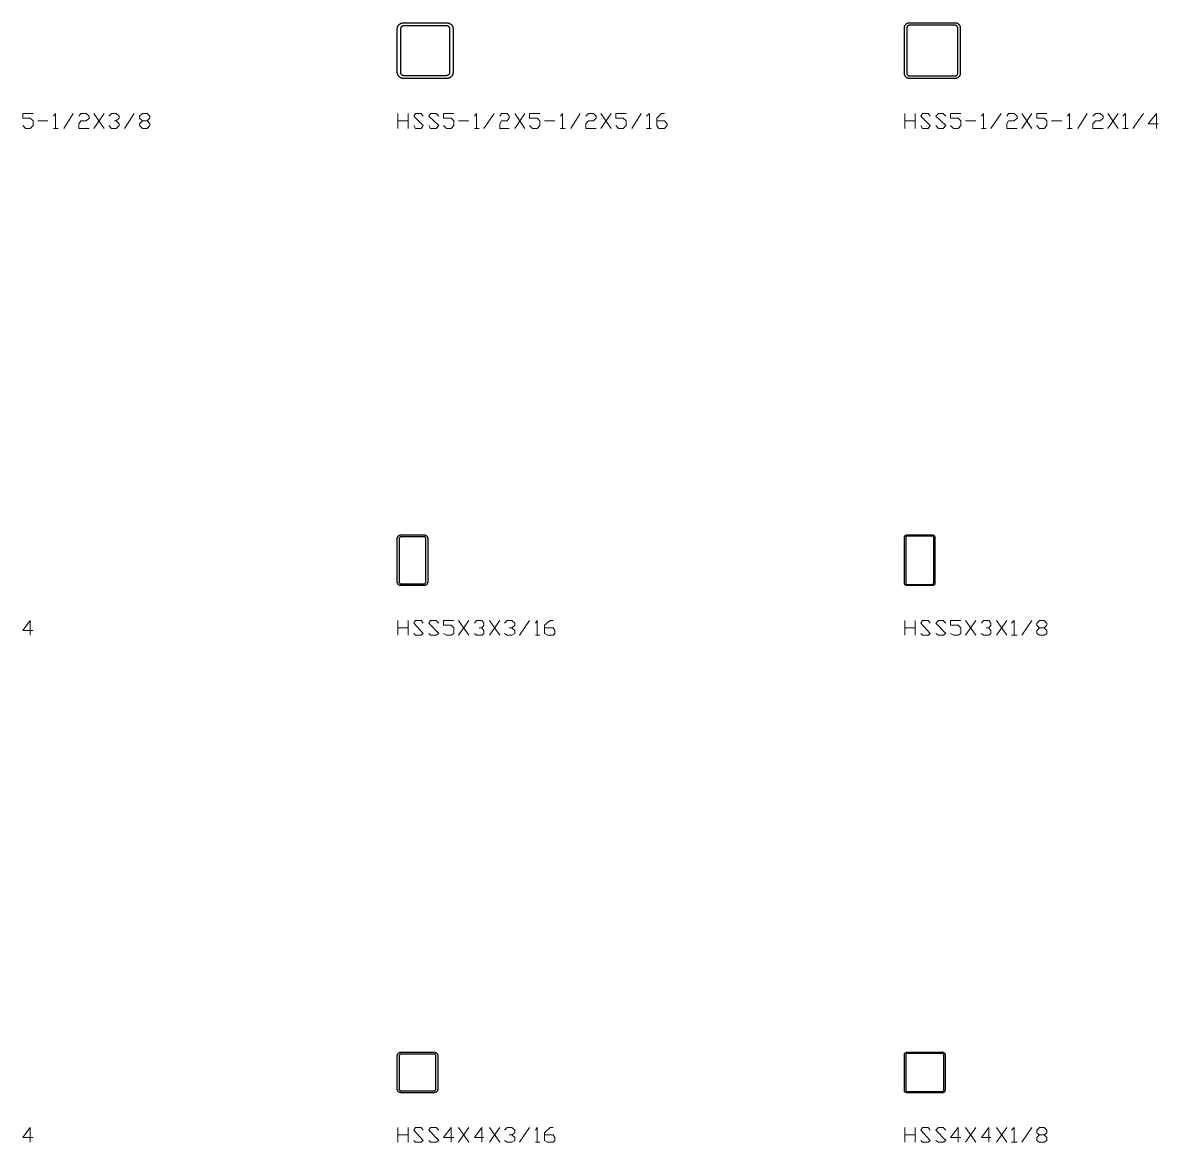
# Model space of a CAD drawing. Header units: inches. Extents: x 0 to 975, y -1305 to 34.
# Drawn here: x 363.1 to 475, y -1104.9 to -994.5 of the extents above; entities that cross this region are included whole.
import ezdxf

# ---------------------------------------------------------------- set-up
doc = ezdxf.new("R2010")
doc.units = ezdxf.units.IN
doc.header["$MEASUREMENT"] = 0
doc.layers.add('AISC_STEEL', color=7, linetype='Continuous')

msp = doc.modelspace()

# ---------------------------------------------------------------- linework, layer by layer
at = {"color": 3, "lineweight": 0}
for p, q in [((364.55, -1004.18), (365.56, -1004.18)), ((367.13, -1004.92), (368.05, -1003.44)), ((370.08, -1003.44), (371.1, -1004.92)), ((370.08, -1004.92), (371.1, -1003.44)), ((373.12, -1004.92), (374.05, -1003.44)), ((400.05, -1004.92), (400.05, -1003.44)), ((400.05, -1004.18), (401.07, -1004.18)), ((401.07, -1003.44), (401.07, -1004.92)), ((406.05, -1004.18), (407.06, -1004.18)), ((408.54, -1004.92), (409.55, -1003.44)), ((411.58, -1003.44), (412.59, -1004.92)), ((411.58, -1004.92), (412.59, -1003.44)), ((414.53, -1004.18), (415.54, -1004.18)), ((417.11, -1004.92), (418.03, -1003.44)), ((420.06, -1003.44), (421.08, -1004.92)), ((420.06, -1004.92), (421.08, -1003.44)), ((423.11, -1004.92), (424.03, -1003.44)), ((450.03, -1004.92), (450.03, -1003.44)), ((450.03, -1004.18), (451.05, -1004.18)), ((451.05, -1003.44), (451.05, -1004.92)), ((456.03, -1004.18), (457.04, -1004.18)), ((458.52, -1004.92), (459.53, -1003.44)), ((461.56, -1003.44), (462.57, -1004.92)), ((461.56, -1004.92), (462.57, -1003.44)), ((464.51, -1004.18), (465.53, -1004.18)), ((467.09, -1004.92), (468.02, -1003.44)), ((470.04, -1003.44), (471.06, -1004.92)), ((470.04, -1004.92), (471.06, -1003.44)), ((472.53, -1004.92), (473.55, -1003.44)), ((366.12, -1004.92), (366.58, -1004.92)), ((407.61, -1004.92), (408.07, -1004.92)), ((416.1, -1004.92), (416.56, -1004.92)), ((424.58, -1004.92), (425.04, -1004.92)), ((457.6, -1004.92), (458.06, -1004.92)), ((466.08, -1004.92), (466.54, -1004.92)), ((471.52, -1004.92), (472.07, -1004.92)), ((400.05, -1054.9), (400.05, -1053.43)), ((401.07, -1053.43), (401.07, -1054.9)), ((406.05, -1053.43), (407.06, -1054.9)), ((406.05, -1054.9), (407.06, -1053.43)), ((409.09, -1053.43), (410.1, -1054.9)), ((409.09, -1054.9), (410.1, -1053.43)), ((412.04, -1054.9), (413.05, -1053.43)), ((450.03, -1054.9), (450.03, -1053.43)), ((451.05, -1053.43), (451.05, -1054.9)), ((456.03, -1053.43), (457.04, -1054.9)), ((456.03, -1054.9), (457.04, -1053.43)), ((459.07, -1053.43), (460.09, -1054.9)), ((459.07, -1054.9), (460.09, -1053.43)), ((461.56, -1054.9), (462.57, -1053.43)), ((400.05, -1054.16), (401.07, -1054.16)), ((450.03, -1054.16), (451.05, -1054.16)), ((413.61, -1054.9), (414.07, -1054.9)), ((460.55, -1054.9), (461.1, -1054.9)), ((400.05, -1104.88), (400.05, -1103.41)), ((401.07, -1103.41), (401.07, -1104.88)), ((406.05, -1103.41), (407.06, -1104.88)), ((406.05, -1104.88), (407.06, -1103.41)), ((409.09, -1103.41), (410.1, -1104.88)), ((409.09, -1104.88), (410.1, -1103.41)), ((412.04, -1104.88), (413.05, -1103.41)), ((450.03, -1104.88), (450.03, -1103.41)), ((451.05, -1103.41), (451.05, -1104.88)), ((456.03, -1103.41), (457.04, -1104.88)), ((456.03, -1104.88), (457.04, -1103.41)), ((459.07, -1103.41), (460.09, -1104.88)), ((459.07, -1104.88), (460.09, -1103.41)), ((461.56, -1104.88), (462.57, -1103.41)), ((400.05, -1104.14), (401.07, -1104.14)), ((413.61, -1104.88), (414.07, -1104.88)), ((450.03, -1104.14), (451.05, -1104.14)), ((460.55, -1104.88), (461.1, -1104.88))]:
    msp.add_line(p, q, dxfattribs=at)
for points in [[(363.07, -1004.64), (363.35, -1004.92), (363.81, -1004.92), (364.09, -1004.64), (364.09, -1004.18), (363.81, -1003.91), (363.07, -1003.91), (363.07, -1003.44), (364.09, -1003.44)], [(366.12, -1003.72), (366.3, -1003.44), (366.3, -1004.92)], [(368.61, -1003.72), (368.79, -1003.44), (369.34, -1003.44), (369.62, -1003.72), (369.62, -1003.91), (369.34, -1004.18), (368.79, -1004.18), (368.61, -1004.46), (368.61, -1004.92), (369.62, -1004.92)], [(371.56, -1003.72), (371.83, -1003.44), (372.29, -1003.44), (372.57, -1003.72), (372.57, -1003.91), (372.29, -1004.18), (372.11, -1004.18)], [(372.29, -1004.18), (372.57, -1004.46), (372.57, -1004.64), (372.29, -1004.92), (371.83, -1004.92), (371.56, -1004.64)], [(375.34, -1004.18), (375.61, -1004.46), (375.61, -1004.64), (375.34, -1004.92), (374.88, -1004.92), (374.6, -1004.64), (374.6, -1004.46), (374.88, -1004.18), (375.34, -1004.18), (375.61, -1003.91), (375.61, -1003.72), (375.34, -1003.44), (374.88, -1003.44), (374.6, -1003.72), (374.6, -1003.91), (374.88, -1004.18)], [(401.62, -1004.64), (401.8, -1004.92), (402.36, -1004.92), (402.54, -1004.64), (401.62, -1003.72), (401.8, -1003.44), (402.36, -1003.44), (402.54, -1003.72)], [(403.1, -1004.64), (403.28, -1004.92), (403.83, -1004.92), (404.11, -1004.64), (403.1, -1003.72), (403.28, -1003.44), (403.83, -1003.44), (404.11, -1003.72)], [(404.57, -1004.64), (404.85, -1004.92), (405.31, -1004.92), (405.58, -1004.64), (405.58, -1004.18), (405.31, -1003.91), (404.57, -1003.91), (404.57, -1003.44), (405.58, -1003.44)], [(407.61, -1003.72), (407.8, -1003.44), (407.8, -1004.92)], [(410.1, -1003.72), (410.29, -1003.44), (410.84, -1003.44), (411.03, -1003.72), (411.03, -1003.91), (410.84, -1004.18), (410.29, -1004.18), (410.1, -1004.46), (410.1, -1004.92), (411.03, -1004.92)], [(413.05, -1004.64), (413.33, -1004.92), (413.79, -1004.92), (414.07, -1004.64), (414.07, -1004.18), (413.79, -1003.91), (413.05, -1003.91), (413.05, -1003.44), (414.07, -1003.44)], [(416.1, -1003.72), (416.28, -1003.44), (416.28, -1004.92)], [(418.59, -1003.72), (418.86, -1003.44), (419.33, -1003.44), (419.6, -1003.72), (419.6, -1003.91), (419.33, -1004.18), (418.86, -1004.18), (418.59, -1004.46), (418.59, -1004.92), (419.6, -1004.92)], [(421.54, -1004.64), (421.82, -1004.92), (422.28, -1004.92), (422.55, -1004.64), (422.55, -1004.18), (422.28, -1003.91), (421.54, -1003.91), (421.54, -1003.44), (422.55, -1003.44)], [(424.58, -1003.72), (424.86, -1003.44), (424.86, -1004.92)], [(425.6, -1004.18), (426.33, -1004.18), (426.61, -1004.46), (426.61, -1004.64), (426.33, -1004.92), (425.78, -1004.92), (425.6, -1004.64), (425.6, -1003.91), (426.06, -1003.44), (426.33, -1003.44)], [(451.6, -1004.64), (451.79, -1004.92), (452.34, -1004.92), (452.52, -1004.64), (451.6, -1003.72), (451.79, -1003.44), (452.34, -1003.44), (452.52, -1003.72)], [(453.08, -1004.64), (453.35, -1004.92), (453.81, -1004.92), (454.09, -1004.64), (453.08, -1003.72), (453.35, -1003.44), (453.81, -1003.44), (454.09, -1003.72)], [(454.55, -1004.64), (454.83, -1004.92), (455.29, -1004.92), (455.57, -1004.64), (455.57, -1004.18), (455.29, -1003.91), (454.55, -1003.91), (454.55, -1003.44), (455.57, -1003.44)], [(457.6, -1003.72), (457.78, -1003.44), (457.78, -1004.92)], [(460.09, -1003.72), (460.27, -1003.44), (460.82, -1003.44), (461.1, -1003.72), (461.1, -1003.91), (460.82, -1004.18), (460.27, -1004.18), (460.09, -1004.46), (460.09, -1004.92), (461.1, -1004.92)], [(463.04, -1004.64), (463.31, -1004.92), (463.77, -1004.92), (464.05, -1004.64), (464.05, -1004.18), (463.77, -1003.91), (463.04, -1003.91), (463.04, -1003.44), (464.05, -1003.44)], [(466.08, -1003.72), (466.26, -1003.44), (466.26, -1004.92)], [(468.57, -1003.72), (468.85, -1003.44), (469.31, -1003.44), (469.58, -1003.72), (469.58, -1003.91), (469.31, -1004.18), (468.85, -1004.18), (468.57, -1004.46), (468.57, -1004.92), (469.58, -1004.92)], [(471.52, -1003.72), (471.8, -1003.44), (471.8, -1004.92)], [(475.02, -1004.46), (474.01, -1004.46), (474.84, -1003.44), (474.84, -1004.92)], [(364.09, -1054.44), (363.07, -1054.44), (363.81, -1053.43), (363.81, -1054.9)], [(401.62, -1054.72), (401.8, -1054.9), (402.36, -1054.9), (402.54, -1054.72), (401.62, -1053.7), (401.8, -1053.43), (402.36, -1053.43), (402.54, -1053.7)], [(403.1, -1054.72), (403.28, -1054.9), (403.83, -1054.9), (404.11, -1054.72), (403.1, -1053.7), (403.28, -1053.43), (403.83, -1053.43), (404.11, -1053.7)], [(404.57, -1054.72), (404.85, -1054.9), (405.31, -1054.9), (405.58, -1054.72), (405.58, -1054.16), (405.31, -1053.89), (404.57, -1053.89), (404.57, -1053.43), (405.58, -1053.43)], [(407.61, -1053.7), (407.8, -1053.43), (408.35, -1053.43), (408.54, -1053.7), (408.54, -1053.89), (408.35, -1054.16), (408.07, -1054.16)], [(410.56, -1053.7), (410.84, -1053.43), (411.3, -1053.43), (411.58, -1053.7), (411.58, -1053.89), (411.3, -1054.16), (411.03, -1054.16)], [(413.61, -1053.7), (413.79, -1053.43), (413.79, -1054.9)], [(414.53, -1054.16), (415.36, -1054.16), (415.54, -1054.44), (415.54, -1054.72), (415.36, -1054.9), (414.81, -1054.9), (414.53, -1054.72), (414.53, -1053.89), (415.08, -1053.43), (415.36, -1053.43)], [(451.6, -1054.72), (451.79, -1054.9), (452.34, -1054.9), (452.52, -1054.72), (451.6, -1053.7), (451.79, -1053.43), (452.34, -1053.43), (452.52, -1053.7)], [(453.08, -1054.72), (453.35, -1054.9), (453.81, -1054.9), (454.09, -1054.72), (453.08, -1053.7), (453.35, -1053.43), (453.81, -1053.43), (454.09, -1053.7)], [(454.55, -1054.72), (454.83, -1054.9), (455.29, -1054.9), (455.57, -1054.72), (455.57, -1054.16), (455.29, -1053.89), (454.55, -1053.89), (454.55, -1053.43), (455.57, -1053.43)], [(457.6, -1053.7), (457.78, -1053.43), (458.33, -1053.43), (458.52, -1053.7), (458.52, -1053.89), (458.33, -1054.16), (458.06, -1054.16)], [(460.55, -1053.7), (460.82, -1053.43), (460.82, -1054.9)], [(463.77, -1054.16), (464.05, -1054.44), (464.05, -1054.72), (463.77, -1054.9), (463.31, -1054.9), (463.04, -1054.72), (463.04, -1054.44), (463.31, -1054.16), (463.77, -1054.16), (464.05, -1053.89), (464.05, -1053.7), (463.77, -1053.43), (463.31, -1053.43), (463.04, -1053.7), (463.04, -1053.89), (463.31, -1054.16)], [(408.35, -1054.16), (408.54, -1054.44), (408.54, -1054.72), (408.35, -1054.9), (407.8, -1054.9), (407.61, -1054.72)], [(411.3, -1054.16), (411.58, -1054.44), (411.58, -1054.72), (411.3, -1054.9), (410.84, -1054.9), (410.56, -1054.72)], [(458.33, -1054.16), (458.52, -1054.44), (458.52, -1054.72), (458.33, -1054.9), (457.78, -1054.9), (457.6, -1054.72)], [(364.09, -1104.42), (363.07, -1104.42), (363.81, -1103.41), (363.81, -1104.88)], [(401.62, -1104.7), (401.8, -1104.88), (402.36, -1104.88), (402.54, -1104.7), (401.62, -1103.68), (401.8, -1103.41), (402.36, -1103.41), (402.54, -1103.68)], [(403.1, -1104.7), (403.28, -1104.88), (403.83, -1104.88), (404.11, -1104.7), (403.1, -1103.68), (403.28, -1103.41), (403.83, -1103.41), (404.11, -1103.68)], [(405.58, -1104.42), (404.57, -1104.42), (405.31, -1103.41), (405.31, -1104.88)], [(408.54, -1104.42), (407.61, -1104.42), (408.35, -1103.41), (408.35, -1104.88)], [(410.56, -1103.68), (410.84, -1103.41), (411.3, -1103.41), (411.58, -1103.68), (411.58, -1103.96), (411.3, -1104.14), (411.03, -1104.14)], [(413.61, -1103.68), (413.79, -1103.41), (413.79, -1104.88)], [(414.53, -1104.14), (415.36, -1104.14), (415.54, -1104.42), (415.54, -1104.7), (415.36, -1104.88), (414.81, -1104.88), (414.53, -1104.7), (414.53, -1103.96), (415.08, -1103.41), (415.36, -1103.41)], [(451.6, -1104.7), (451.79, -1104.88), (452.34, -1104.88), (452.52, -1104.7), (451.6, -1103.68), (451.79, -1103.41), (452.34, -1103.41), (452.52, -1103.68)], [(453.08, -1104.7), (453.35, -1104.88), (453.81, -1104.88), (454.09, -1104.7), (453.08, -1103.68), (453.35, -1103.41), (453.81, -1103.41), (454.09, -1103.68)], [(455.57, -1104.42), (454.55, -1104.42), (455.29, -1103.41), (455.29, -1104.88)], [(458.52, -1104.42), (457.6, -1104.42), (458.33, -1103.41), (458.33, -1104.88)], [(460.55, -1103.68), (460.82, -1103.41), (460.82, -1104.88)], [(463.77, -1104.14), (464.05, -1104.42), (464.05, -1104.7), (463.77, -1104.88), (463.31, -1104.88), (463.04, -1104.7), (463.04, -1104.42), (463.31, -1104.14), (463.77, -1104.14), (464.05, -1103.96), (464.05, -1103.68), (463.77, -1103.41), (463.31, -1103.41), (463.04, -1103.68), (463.04, -1103.96), (463.31, -1104.14)], [(411.3, -1104.14), (411.58, -1104.42), (411.58, -1104.7), (411.3, -1104.88), (410.84, -1104.88), (410.56, -1104.7)]]:
    msp.add_lwpolyline(points, dxfattribs=at)
at = {"layer": 'AISC_STEEL'}
for points in [[(404.88, -994.5), (404.9, -994.5), (404.93, -994.5), (404.96, -994.51), (404.99, -994.51), (405.02, -994.52), (405.05, -994.53), (405.08, -994.53), (405.11, -994.54), (405.13, -994.56), (405.16, -994.57), (405.19, -994.58), (405.21, -994.6), (405.24, -994.62), (405.26, -994.63), (405.28, -994.65), (405.31, -994.67), (405.33, -994.69), (405.35, -994.72), (405.37, -994.74), (405.38, -994.76), (405.4, -994.79), (405.42, -994.81), (405.43, -994.84), (405.44, -994.87), (405.46, -994.89), (405.47, -994.92), (405.47, -994.95), (405.48, -994.98), (405.49, -995.01), (405.49, -995.04), (405.5, -995.07), (405.5, -995.1), (405.5, -995.12), (405.5, -999.38), (405.5, -999.4), (405.5, -999.43), (405.49, -999.46), (405.49, -999.49), (405.48, -999.52), (405.47, -999.55), (405.47, -999.58), (405.46, -999.61), (405.44, -999.63), (405.43, -999.66), (405.42, -999.69), (405.4, -999.71), (405.38, -999.74), (405.37, -999.76), (405.35, -999.78), (405.33, -999.81), (405.31, -999.83), (405.28, -999.85), (405.26, -999.87), (405.24, -999.88), (405.21, -999.9), (405.19, -999.92), (405.16, -999.93), (405.13, -999.94), (405.11, -999.96), (405.08, -999.97), (405.05, -999.97), (405.02, -999.98), (404.99, -999.99), (404.96, -999.99), (404.93, -1000), (404.9, -1000), (404.88, -1000), (400.62, -1000), (400.6, -1000), (400.57, -1000), (400.54, -999.99), (400.51, -999.99), (400.48, -999.98), (400.45, -999.97), (400.42, -999.97), (400.39, -999.96), (400.37, -999.94), (400.34, -999.93), (400.31, -999.92), (400.29, -999.9), (400.26, -999.88), (400.24, -999.87), (400.22, -999.85), (400.19, -999.83), (400.17, -999.81), (400.15, -999.78), (400.13, -999.76), (400.12, -999.74), (400.1, -999.71), (400.08, -999.69), (400.07, -999.66), (400.06, -999.63), (400.04, -999.61), (400.03, -999.58), (400.03, -999.55), (400.02, -999.52), (400.01, -999.49), (400.01, -999.46), (400, -999.43), (400, -999.4), (400, -999.38), (400, -995.12), (400, -995.1), (400, -995.07), (400.01, -995.04), (400.01, -995.01), (400.02, -994.98), (400.03, -994.95), (400.03, -994.92), (400.04, -994.89), (400.06, -994.87), (400.07, -994.84), (400.08, -994.81), (400.1, -994.79), (400.12, -994.76), (400.13, -994.74), (400.15, -994.72), (400.17, -994.69), (400.19, -994.67), (400.22, -994.65), (400.24, -994.63), (400.26, -994.62), (400.29, -994.6), (400.31, -994.58), (400.34, -994.57), (400.37, -994.56), (400.39, -994.54), (400.42, -994.53), (400.45, -994.53), (400.48, -994.52), (400.51, -994.51), (400.54, -994.51), (400.57, -994.5), (400.6, -994.5), (400.62, -994.5)], [(400.62, -994.81), (400.6, -994.81), (400.57, -994.82), (400.54, -994.82), (400.51, -994.83), (400.49, -994.85), (400.46, -994.86), (400.44, -994.88), (400.41, -994.89), (400.39, -994.91), (400.38, -994.94), (400.36, -994.96), (400.35, -994.99), (400.33, -995.01), (400.32, -995.04), (400.32, -995.07), (400.31, -995.1), (400.31, -995.12), (400.31, -999.38), (400.31, -999.4), (400.32, -999.43), (400.32, -999.46), (400.33, -999.49), (400.35, -999.51), (400.36, -999.54), (400.38, -999.56), (400.39, -999.59), (400.41, -999.61), (400.44, -999.62), (400.46, -999.64), (400.49, -999.65), (400.51, -999.67), (400.54, -999.68), (400.57, -999.68), (400.6, -999.69), (400.62, -999.69), (404.88, -999.69), (404.9, -999.69), (404.93, -999.68), (404.96, -999.68), (404.99, -999.67), (405.01, -999.65), (405.04, -999.64), (405.06, -999.62), (405.09, -999.61), (405.11, -999.59), (405.12, -999.56), (405.14, -999.54), (405.15, -999.51), (405.17, -999.49), (405.18, -999.46), (405.18, -999.43), (405.19, -999.4), (405.19, -999.38), (405.19, -995.12), (405.19, -995.1), (405.18, -995.07), (405.18, -995.04), (405.17, -995.01), (405.15, -994.99), (405.14, -994.96), (405.12, -994.94), (405.11, -994.91), (405.09, -994.89), (405.06, -994.88), (405.04, -994.86), (405.01, -994.85), (404.99, -994.83), (404.96, -994.82), (404.93, -994.82), (404.9, -994.81), (404.88, -994.81)], [(455, -994.5), (455.03, -994.5), (455.06, -994.5), (455.09, -994.51), (455.12, -994.51), (455.14, -994.52), (455.17, -994.53), (455.2, -994.54), (455.22, -994.55), (455.25, -994.57), (455.27, -994.58), (455.3, -994.6), (455.32, -994.62), (455.34, -994.64), (455.36, -994.66), (455.38, -994.68), (455.4, -994.7), (455.42, -994.73), (455.43, -994.75), (455.45, -994.78), (455.46, -994.8), (455.47, -994.83), (455.48, -994.86), (455.49, -994.88), (455.49, -994.91), (455.5, -994.94), (455.5, -994.97), (455.5, -995), (455.5, -999.5), (455.5, -999.53), (455.5, -999.56), (455.49, -999.59), (455.49, -999.62), (455.48, -999.64), (455.47, -999.67), (455.46, -999.7), (455.45, -999.72), (455.43, -999.75), (455.42, -999.77), (455.4, -999.8), (455.38, -999.82), (455.36, -999.84), (455.34, -999.86), (455.32, -999.88), (455.3, -999.9), (455.27, -999.92), (455.25, -999.93), (455.22, -999.95), (455.2, -999.96), (455.17, -999.97), (455.14, -999.98), (455.12, -999.99), (455.09, -999.99), (455.06, -1000), (455.03, -1000), (455, -1000), (450.5, -1000), (450.47, -1000), (450.44, -1000), (450.41, -999.99), (450.38, -999.99), (450.36, -999.98), (450.33, -999.97), (450.3, -999.96), (450.28, -999.95), (450.25, -999.93), (450.23, -999.92), (450.2, -999.9), (450.18, -999.88), (450.16, -999.86), (450.14, -999.84), (450.12, -999.82), (450.1, -999.8), (450.08, -999.77), (450.07, -999.75), (450.05, -999.72), (450.04, -999.7), (450.03, -999.67), (450.02, -999.64), (450.01, -999.62), (450.01, -999.59), (450, -999.56), (450, -999.53), (450, -999.5), (450, -995), (450, -994.97), (450, -994.94), (450.01, -994.91), (450.01, -994.88), (450.02, -994.86), (450.03, -994.83), (450.04, -994.8), (450.05, -994.78), (450.07, -994.75), (450.08, -994.73), (450.1, -994.7), (450.12, -994.68), (450.14, -994.66), (450.16, -994.64), (450.18, -994.62), (450.2, -994.6), (450.23, -994.58), (450.25, -994.57), (450.28, -994.55), (450.3, -994.54), (450.33, -994.53), (450.36, -994.52), (450.38, -994.51), (450.41, -994.51), (450.44, -994.5), (450.47, -994.5), (450.5, -994.5)], [(450.5, -994.75), (450.47, -994.75), (450.44, -994.76), (450.42, -994.76), (450.39, -994.77), (450.37, -994.79), (450.34, -994.8), (450.32, -994.82), (450.3, -994.84), (450.29, -994.87), (450.27, -994.89), (450.26, -994.92), (450.26, -994.94), (450.25, -994.97), (450.25, -995), (450.25, -999.5), (450.25, -999.53), (450.26, -999.56), (450.26, -999.58), (450.27, -999.61), (450.29, -999.63), (450.3, -999.66), (450.32, -999.68), (450.34, -999.7), (450.37, -999.71), (450.39, -999.73), (450.42, -999.74), (450.44, -999.74), (450.47, -999.75), (450.5, -999.75), (455, -999.75), (455.03, -999.75), (455.06, -999.74), (455.08, -999.74), (455.11, -999.73), (455.13, -999.71), (455.16, -999.7), (455.18, -999.68), (455.2, -999.66), (455.21, -999.63), (455.23, -999.61), (455.24, -999.58), (455.24, -999.56), (455.25, -999.53), (455.25, -999.5), (455.25, -995), (455.25, -994.97), (455.24, -994.94), (455.24, -994.92), (455.23, -994.89), (455.21, -994.87), (455.2, -994.84), (455.18, -994.82), (455.16, -994.8), (455.13, -994.79), (455.11, -994.77), (455.08, -994.76), (455.06, -994.76), (455.03, -994.75), (455, -994.75)], [(402.62, -1045), (402.65, -1045), (402.68, -1045), (402.71, -1045.01), (402.74, -1045.02), (402.77, -1045.03), (402.8, -1045.04), (402.82, -1045.06), (402.85, -1045.07), (402.87, -1045.09), (402.89, -1045.11), (402.91, -1045.13), (402.93, -1045.15), (402.94, -1045.18), (402.96, -1045.2), (402.97, -1045.23), (402.98, -1045.26), (402.99, -1045.29), (403, -1045.32), (403, -1045.35), (403, -1045.38), (403, -1049.62), (403, -1049.65), (403, -1049.68), (402.99, -1049.71), (402.98, -1049.74), (402.97, -1049.77), (402.96, -1049.8), (402.94, -1049.82), (402.93, -1049.85), (402.91, -1049.87), (402.89, -1049.89), (402.87, -1049.91), (402.85, -1049.93), (402.82, -1049.94), (402.8, -1049.96), (402.77, -1049.97), (402.74, -1049.98), (402.71, -1049.99), (402.68, -1050), (402.65, -1050), (402.62, -1050), (400.38, -1050), (400.35, -1050), (400.32, -1050), (400.29, -1049.99), (400.26, -1049.98), (400.23, -1049.97), (400.2, -1049.96), (400.18, -1049.94), (400.15, -1049.93), (400.13, -1049.91), (400.11, -1049.89), (400.09, -1049.87), (400.07, -1049.85), (400.06, -1049.82), (400.04, -1049.8), (400.03, -1049.77), (400.02, -1049.74), (400.01, -1049.71), (400, -1049.68), (400, -1049.65), (400, -1049.62), (400, -1045.38), (400, -1045.35), (400, -1045.32), (400.01, -1045.29), (400.02, -1045.26), (400.03, -1045.23), (400.04, -1045.2), (400.06, -1045.18), (400.07, -1045.15), (400.09, -1045.13), (400.11, -1045.11), (400.13, -1045.09), (400.15, -1045.07), (400.18, -1045.06), (400.2, -1045.04), (400.23, -1045.03), (400.26, -1045.02), (400.29, -1045.01), (400.32, -1045), (400.35, -1045), (400.38, -1045)], [(400.38, -1045.19), (400.35, -1045.19), (400.33, -1045.19), (400.3, -1045.2), (400.28, -1045.21), (400.26, -1045.23), (400.24, -1045.24), (400.23, -1045.26), (400.21, -1045.28), (400.2, -1045.3), (400.19, -1045.33), (400.19, -1045.35), (400.19, -1045.38), (400.19, -1049.62), (400.19, -1049.65), (400.19, -1049.67), (400.2, -1049.7), (400.21, -1049.72), (400.23, -1049.74), (400.24, -1049.76), (400.26, -1049.77), (400.28, -1049.79), (400.3, -1049.8), (400.33, -1049.81), (400.35, -1049.81), (400.38, -1049.81), (402.62, -1049.81), (402.65, -1049.81), (402.67, -1049.81), (402.7, -1049.8), (402.72, -1049.79), (402.74, -1049.77), (402.76, -1049.76), (402.77, -1049.74), (402.79, -1049.72), (402.8, -1049.7), (402.81, -1049.67), (402.81, -1049.65), (402.81, -1049.62), (402.81, -1045.38), (402.81, -1045.35), (402.81, -1045.33), (402.8, -1045.3), (402.79, -1045.28), (402.77, -1045.26), (402.76, -1045.24), (402.74, -1045.23), (402.72, -1045.21), (402.7, -1045.2), (402.67, -1045.19), (402.65, -1045.19), (402.62, -1045.19)], [(452.75, -1045), (452.78, -1045), (452.81, -1045.01), (452.83, -1045.01), (452.86, -1045.02), (452.88, -1045.04), (452.91, -1045.05), (452.93, -1045.07), (452.95, -1045.09), (452.96, -1045.12), (452.98, -1045.14), (452.99, -1045.17), (452.99, -1045.19), (453, -1045.22), (453, -1045.25), (453, -1049.75), (453, -1049.78), (452.99, -1049.81), (452.99, -1049.83), (452.98, -1049.86), (452.96, -1049.88), (452.95, -1049.91), (452.93, -1049.93), (452.91, -1049.95), (452.88, -1049.96), (452.86, -1049.98), (452.83, -1049.99), (452.81, -1049.99), (452.78, -1050), (452.75, -1050), (450.25, -1050), (450.22, -1050), (450.19, -1049.99), (450.17, -1049.99), (450.14, -1049.98), (450.12, -1049.96), (450.09, -1049.95), (450.07, -1049.93), (450.05, -1049.91), (450.04, -1049.88), (450.02, -1049.86), (450.01, -1049.83), (450.01, -1049.81), (450, -1049.78), (450, -1049.75), (450, -1045.25), (450, -1045.22), (450.01, -1045.19), (450.01, -1045.17), (450.02, -1045.14), (450.04, -1045.12), (450.05, -1045.09), (450.07, -1045.07), (450.09, -1045.05), (450.12, -1045.04), (450.14, -1045.02), (450.17, -1045.01), (450.19, -1045.01), (450.22, -1045), (450.25, -1045)], [(450.25, -1045.12), (450.23, -1045.13), (450.22, -1045.13), (450.2, -1045.13), (450.19, -1045.14), (450.17, -1045.15), (450.16, -1045.16), (450.15, -1045.17), (450.14, -1045.19), (450.13, -1045.2), (450.13, -1045.22), (450.13, -1045.23), (450.12, -1045.25), (450.12, -1049.75), (450.13, -1049.77), (450.13, -1049.78), (450.13, -1049.8), (450.14, -1049.81), (450.15, -1049.83), (450.16, -1049.84), (450.17, -1049.85), (450.19, -1049.86), (450.2, -1049.87), (450.22, -1049.87), (450.23, -1049.87), (450.25, -1049.88), (452.75, -1049.88), (452.77, -1049.87), (452.78, -1049.87), (452.8, -1049.87), (452.81, -1049.86), (452.83, -1049.85), (452.84, -1049.84), (452.85, -1049.83), (452.86, -1049.81), (452.87, -1049.8), (452.87, -1049.78), (452.87, -1049.77), (452.88, -1049.75), (452.88, -1045.25), (452.87, -1045.23), (452.87, -1045.22), (452.87, -1045.2), (452.86, -1045.19), (452.85, -1045.17), (452.84, -1045.16), (452.83, -1045.15), (452.81, -1045.14), (452.8, -1045.13), (452.78, -1045.13), (452.77, -1045.13), (452.75, -1045.12)], [(403.62, -1096), (403.65, -1096), (403.68, -1096), (403.71, -1096.01), (403.74, -1096.02), (403.77, -1096.03), (403.8, -1096.04), (403.82, -1096.06), (403.85, -1096.07), (403.87, -1096.09), (403.89, -1096.11), (403.91, -1096.13), (403.93, -1096.15), (403.94, -1096.18), (403.96, -1096.2), (403.97, -1096.23), (403.98, -1096.26), (403.99, -1096.29), (404, -1096.32), (404, -1096.35), (404, -1096.38), (404, -1099.62), (404, -1099.65), (404, -1099.68), (403.99, -1099.71), (403.98, -1099.74), (403.97, -1099.77), (403.96, -1099.8), (403.94, -1099.82), (403.93, -1099.85), (403.91, -1099.87), (403.89, -1099.89), (403.87, -1099.91), (403.85, -1099.93), (403.82, -1099.94), (403.8, -1099.96), (403.77, -1099.97), (403.74, -1099.98), (403.71, -1099.99), (403.68, -1100), (403.65, -1100), (403.62, -1100), (400.38, -1100), (400.35, -1100), (400.32, -1100), (400.29, -1099.99), (400.26, -1099.98), (400.23, -1099.97), (400.2, -1099.96), (400.18, -1099.94), (400.15, -1099.93), (400.13, -1099.91), (400.11, -1099.89), (400.09, -1099.87), (400.07, -1099.85), (400.06, -1099.82), (400.04, -1099.8), (400.03, -1099.77), (400.02, -1099.74), (400.01, -1099.71), (400, -1099.68), (400, -1099.65), (400, -1099.62), (400, -1096.38), (400, -1096.35), (400, -1096.32), (400.01, -1096.29), (400.02, -1096.26), (400.03, -1096.23), (400.04, -1096.2), (400.06, -1096.18), (400.07, -1096.15), (400.09, -1096.13), (400.11, -1096.11), (400.13, -1096.09), (400.15, -1096.07), (400.18, -1096.06), (400.2, -1096.04), (400.23, -1096.03), (400.26, -1096.02), (400.29, -1096.01), (400.32, -1096), (400.35, -1096), (400.38, -1096)], [(453.75, -1096), (453.78, -1096), (453.81, -1096.01), (453.83, -1096.01), (453.86, -1096.02), (453.88, -1096.04), (453.91, -1096.05), (453.93, -1096.07), (453.95, -1096.09), (453.96, -1096.12), (453.98, -1096.14), (453.99, -1096.17), (453.99, -1096.19), (454, -1096.22), (454, -1096.25), (454, -1099.75), (454, -1099.78), (453.99, -1099.81), (453.99, -1099.83), (453.98, -1099.86), (453.96, -1099.88), (453.95, -1099.91), (453.93, -1099.93), (453.91, -1099.95), (453.88, -1099.96), (453.86, -1099.98), (453.83, -1099.99), (453.81, -1099.99), (453.78, -1100), (453.75, -1100), (450.25, -1100), (450.22, -1100), (450.19, -1099.99), (450.17, -1099.99), (450.14, -1099.98), (450.12, -1099.96), (450.09, -1099.95), (450.07, -1099.93), (450.05, -1099.91), (450.04, -1099.88), (450.02, -1099.86), (450.01, -1099.83), (450.01, -1099.81), (450, -1099.78), (450, -1099.75), (450, -1096.25), (450, -1096.22), (450.01, -1096.19), (450.01, -1096.17), (450.02, -1096.14), (450.04, -1096.12), (450.05, -1096.09), (450.07, -1096.07), (450.09, -1096.05), (450.12, -1096.04), (450.14, -1096.02), (450.17, -1096.01), (450.19, -1096.01), (450.22, -1096), (450.25, -1096)], [(400.38, -1096.19), (400.35, -1096.19), (400.33, -1096.19), (400.3, -1096.2), (400.28, -1096.21), (400.26, -1096.23), (400.24, -1096.24), (400.23, -1096.26), (400.21, -1096.28), (400.2, -1096.3), (400.19, -1096.33), (400.19, -1096.35), (400.19, -1096.38), (400.19, -1099.62), (400.19, -1099.65), (400.19, -1099.67), (400.2, -1099.7), (400.21, -1099.72), (400.23, -1099.74), (400.24, -1099.76), (400.26, -1099.77), (400.28, -1099.79), (400.3, -1099.8), (400.33, -1099.81), (400.35, -1099.81), (400.38, -1099.81), (403.62, -1099.81), (403.65, -1099.81), (403.67, -1099.81), (403.7, -1099.8), (403.72, -1099.79), (403.74, -1099.77), (403.76, -1099.76), (403.77, -1099.74), (403.79, -1099.72), (403.8, -1099.7), (403.81, -1099.67), (403.81, -1099.65), (403.81, -1099.62), (403.81, -1096.38), (403.81, -1096.35), (403.81, -1096.33), (403.8, -1096.3), (403.79, -1096.28), (403.77, -1096.26), (403.76, -1096.24), (403.74, -1096.23), (403.72, -1096.21), (403.7, -1096.2), (403.67, -1096.19), (403.65, -1096.19), (403.62, -1096.19)], [(450.25, -1096.12), (450.23, -1096.13), (450.22, -1096.13), (450.2, -1096.13), (450.19, -1096.14), (450.17, -1096.15), (450.16, -1096.16), (450.15, -1096.17), (450.14, -1096.19), (450.13, -1096.2), (450.13, -1096.22), (450.13, -1096.23), (450.12, -1096.25), (450.12, -1099.75), (450.13, -1099.77), (450.13, -1099.78), (450.13, -1099.8), (450.14, -1099.81), (450.15, -1099.83), (450.16, -1099.84), (450.17, -1099.85), (450.19, -1099.86), (450.2, -1099.87), (450.22, -1099.87), (450.23, -1099.87), (450.25, -1099.88), (453.75, -1099.88), (453.77, -1099.87), (453.78, -1099.87), (453.8, -1099.87), (453.81, -1099.86), (453.83, -1099.85), (453.84, -1099.84), (453.85, -1099.83), (453.86, -1099.81), (453.87, -1099.8), (453.87, -1099.78), (453.87, -1099.77), (453.88, -1099.75), (453.88, -1096.25), (453.87, -1096.23), (453.87, -1096.22), (453.87, -1096.2), (453.86, -1096.19), (453.85, -1096.17), (453.84, -1096.16), (453.83, -1096.15), (453.81, -1096.14), (453.8, -1096.13), (453.78, -1096.13), (453.77, -1096.13), (453.75, -1096.12)]]:
    msp.add_lwpolyline(points, close=True, dxfattribs=at)

doc.saveas('drawing.dxf')
